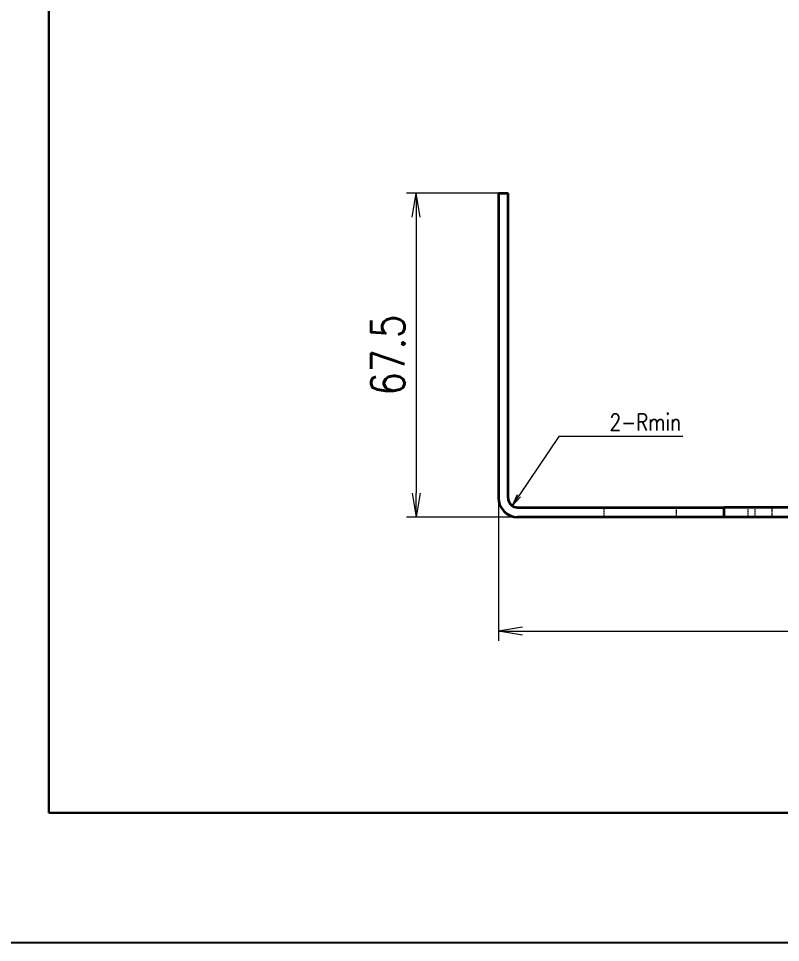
# Model space of a CAD drawing. Header units: millimetres. Extents: x 337848 to 378491, y -355245 to -338575.
# Drawn here: x 351891.4 to 352050.1, y -351701.2 to -351508.6 of the extents above; entities that cross this region are included whole.
import ezdxf

# ---------------------------------------------------------------- set-up
doc = ezdxf.new("R2010")
doc.units = ezdxf.units.MM
doc.header["$PDMODE"] = 35
doc.header["$PDSIZE"] = 5
doc.linetypes.add('AM_ISO02W050x2', pattern=[3.75, 3, -0.75])
doc.linetypes.add('AM_ISO08W050x2', pattern=[9, 6, -0.75, 1.5, -0.75])
for name, color, linetype, lineweight in [('CENTER', 2, 'AM_ISO08W050x2', 15), ('DIM', 3, 'Continuous', 20), ('DRAWING', 7, 'Continuous', 35), ('HIDDEN', 1, 'AM_ISO02W050x2', 18), ('图框', 7, 'Continuous', 15)]:
    doc.layers.add(name, color=color, linetype=linetype, lineweight=lineweight)
doc.layers.add('图\\M+19E79\\M+195B6\\M+18E9A', color=7, linetype='Continuous')
doc.styles.add('DIM', font='romans.shx', dxfattribs={"width": 0.8, "bigfont": 'bigfont.shx'})
doc.dimstyles.new('DEH 1-1$4', dxfattribs={"dimtxt": 3.5, "dimasz": 2.5, "dimexe": 1, "dimexo": 0.625, "dimgap": 1.2, "dimtad": 3, "dimtih": 1, "dimtoh": 1, "dimzin": 9, "dimdsep": 46, "dimtxsty": 'DIM', "dimblk": 'OPEN', "dimcen": 0, "dimclrd": 8, "dimclre": 8, "dimclrt": 2, "dimazin": 2, "dimtfac": 0.5, "dimtofl": 0, "dimtmove": 0, "dimatfit": 3, "dimldrblk": 'OPEN', "dimfxl": 0, "dimtolj": 2, "dimlwd": 13, "dimlwe": 13, "dimarcsym": 0})
doc.dimstyles.new('DEH 1-2', dxfattribs={"dimscale": 2, "dimtxt": 3.5, "dimasz": 2.5, "dimexe": 1, "dimexo": 0, "dimgap": 1.2, "dimtad": 3, "dimdsep": 46, "dimtxsty": 'DIM', "dimblk": 'OPEN', "dimcen": 0, "dimclrd": 8, "dimclre": 8, "dimclrt": 2, "dimazin": 2, "dimtfac": 0.5, "dimtmove": 0, "dimatfit": 3, "dimldrblk": 'OPEN', "dimfxl": 0, "dimtolj": 2, "dimlwd": 13, "dimlwe": 13, "dimarcsym": 0})

# ---------------------------------------------------------------- blocks, each defined once
blk = doc.blocks.new('GZDEH零件A2图框V01版')
at = {"layer": 'Defpoints', "linetype": 'Continuous'}
blk.add_line((2857.49, -1846.46), (3451.49, -1846.46), dxfattribs=at)
at = {"layer": '图\\M+19E79\\M+195B6\\M+18E9A', "linetype": 'Continuous', "lineweight": 30}
for p, q in [((2907.49, -1436.46), (2907.49, -1819.46)), ((2907.49, -1819.46), (3441.49, -1819.46))]:
    blk.add_line(p, q, dxfattribs=at)
blk = doc.blocks.new('_Open')
at = {"color": 0, "linetype": 'ByBlock', "lineweight": -2}
for p, q in [((-1, 0.167), (0, 0)), ((-1, -0.167), (0, 0)), ((0, 0), (-1, 0))]:
    blk.add_line(p, q, dxfattribs=at)
blk = doc.blocks.new('*D11')
at = {"layer": 'Defpoints', "color": 0, "transparency": 16777216}
for p in [(351991.38, -351608.52), (352153.38, -351608.52), (352153.38, -351636.29)]:
    blk.add_point(p, dxfattribs=at)
at = {"layer": 'DIM', "color": 8, "lineweight": 13, "transparency": 16777216}
for p, q in [((351991.38, -351608.52), (351991.38, -351638.29)), ((352153.38, -351608.52), (352153.38, -351638.29)), ((351996.38, -351636.29), (352148.38, -351636.29))]:
    blk.add_line(p, q, dxfattribs=at)
at = {"layer": 'DIM', "color": 8, "lineweight": 13, "transparency": 16777216, "xscale": 5, "yscale": 5, "zscale": 5, "rotation": 180}
blk.add_blockref('_Open', (351991.38, -351636.29), dxfattribs=at)
at = {"layer": 'DIM', "color": 8, "lineweight": 13, "transparency": 16777216, "xscale": 5, "yscale": 5, "zscale": 5}
blk.add_blockref('_Open', (352153.38, -351636.29), dxfattribs=at)
at = {"layer": 'DIM', "color": 2, "transparency": 16777216, "insert": (352072.38, -351630.39), "char_height": 7, "attachment_point": 5, "style": 'DIM'}
blk.add_mtext('\\A2;162', dxfattribs=at)
blk = doc.blocks.new('*D13')
at = {"layer": 'Defpoints', "color": 0, "transparency": 16777216}
for p in [(351991.38, -351545.02), (351974.25, -351612.52), (351995.38, -351612.52)]:
    blk.add_point(p, dxfattribs=at)
at = {"layer": 'DIM', "color": 8, "lineweight": 13, "transparency": 16777216}
for p, q in [((351991.38, -351545.02), (351972.25, -351545.02)), ((351974.25, -351550.02), (351974.25, -351607.52)), ((351995.38, -351612.52), (351972.25, -351612.52))]:
    blk.add_line(p, q, dxfattribs=at)
at = {"layer": 'DIM', "color": 8, "lineweight": 13, "transparency": 16777216, "xscale": 5, "yscale": 5, "zscale": 5}
for p, rotation in [((351974.25, -351545.02), 90), ((351974.25, -351612.52), 270)]:
    blk.add_blockref('_Open', p, dxfattribs=dict(at, rotation=rotation))
at = {"layer": 'DIM', "color": 2, "transparency": 16777216, "insert": (351968.35, -351578.77), "char_height": 7, "attachment_point": 5, "rotation": 90, "style": 'DIM'}
blk.add_mtext('\\A2;67.5', dxfattribs=at)
blk = doc.blocks.new('*D14')
at = {"layer": 'Defpoints', "color": 0, "transparency": 16777216}
for p in [(351995.38, -351608.52), (351994.27, -351610.18)]:
    blk.add_point(p, dxfattribs=at)
at = {"layer": 'DIM', "color": 8, "lineweight": 13, "transparency": 16777216}
for p, q in [((352003.97, -351595.7), (351995.66, -351608.1)), ((352029.77, -351595.7), (352003.97, -351595.7))]:
    blk.add_line(p, q, dxfattribs=at)
at = {"layer": 'DIM', "color": 8, "lineweight": 13, "transparency": 16777216, "xscale": 2.5, "yscale": 2.5, "zscale": 2.5, "rotation": 236.1956861338097}
blk.add_blockref('_Open', (351994.27, -351610.18), dxfattribs=at)
at = {"layer": 'DIM', "color": 2, "transparency": 16777216, "insert": (352021.97, -351592.75), "char_height": 3.5, "attachment_point": 5, "style": 'DIM'}
blk.add_mtext('\\A2;2-Rmin', dxfattribs=at)

msp = doc.modelspace()

# ---------------------------------------------------------------- linework, layer by layer
at = {"layer": 'CENTER', "ltscale": 0.060015}
msp.add_line((352028.383, -351610.32), (352028.383, -351612.721), dxfattribs=at)
at = {"layer": 'CENTER', "ltscale": 0.06}
msp.add_line((352048.383, -351612.72), (352048.383, -351610.32), dxfattribs=at)
at = {"layer": 'DRAWING'}
for p, q in [((351991.383, -351545.02), (351991.383, -351608.52)), ((351993.383, -351608.52), (351993.383, -351545.02)), ((351995.383, -351610.52), (352038.383, -351610.52)), ((352113.383, -351610.52), (352038.383, -351610.52)), ((352038.383, -351612.52), (351995.383, -351612.52)), ((352113.383, -351612.52), (352038.383, -351612.52))]:
    msp.add_line(p, q, dxfattribs=at)
at = {"layer": 'DRAWING', "ltscale": 0.05}
for p, q in [((351991.383, -351545.02), (351993.383, -351545.02)), ((352038.383, -351612.52), (352038.383, -351610.52))]:
    msp.add_line(p, q, dxfattribs=at)
at = {"layer": 'DRAWING'}
for radius in [4, 2]:
    msp.add_arc((351995.383, -351608.52), radius, 180, 270, dxfattribs=at)
at = {"layer": 'HIDDEN', "ltscale": 0.05}
for p, q in [((352013.383, -351612.52), (352013.383, -351610.52)), ((352043.383, -351612.52), (352043.383, -351610.52)), ((352044.883, -351612.52), (352044.883, -351610.52))]:
    msp.add_line(p, q, dxfattribs=at)

# ---------------------------------------------------------------- block references
at = {"layer": '图框'}
msp.add_blockref('GZDEH零件A2图框V01版', (348990.233, -349854.723), dxfattribs=at)

# ---------------------------------------------------------------- dimensions: what is measured, and where the dimension line sits
at = {"layer": 'DIM'}
dim = msp.add_linear_dim(base=(351974.254, -351612.52), p1=(351991.383, -351545.02), p2=(351995.383, -351612.52), angle=90, dimstyle='DEH 1-2', dxfattribs=at)
dim.commit()
dim.dimension.update_dxf_attribs({"geometry": '*D13', "text_midpoint": (351968.354, -351578.77)})
dim = msp.add_radius_dim(center=(351995.383, -351608.52), mpoint=(351994.27, -351610.182), text='2-Rmin', dimstyle='DEH 1-1$4', dxfattribs=at)
dim.commit()
dim.dimension.update_dxf_attribs({"geometry": '*D14', "text_midpoint": (352021.966, -351595.702), "dimtype": 132})
dim = msp.add_linear_dim(base=(352153.383, -351636.29), p1=(351991.383, -351608.52), p2=(352153.383, -351608.52), dimstyle='DEH 1-2', dxfattribs=at)
dim.commit()
dim.dimension.update_dxf_attribs({"geometry": '*D11', "text_midpoint": (352072.383, -351630.39)})

doc.saveas('drawing.dxf')
